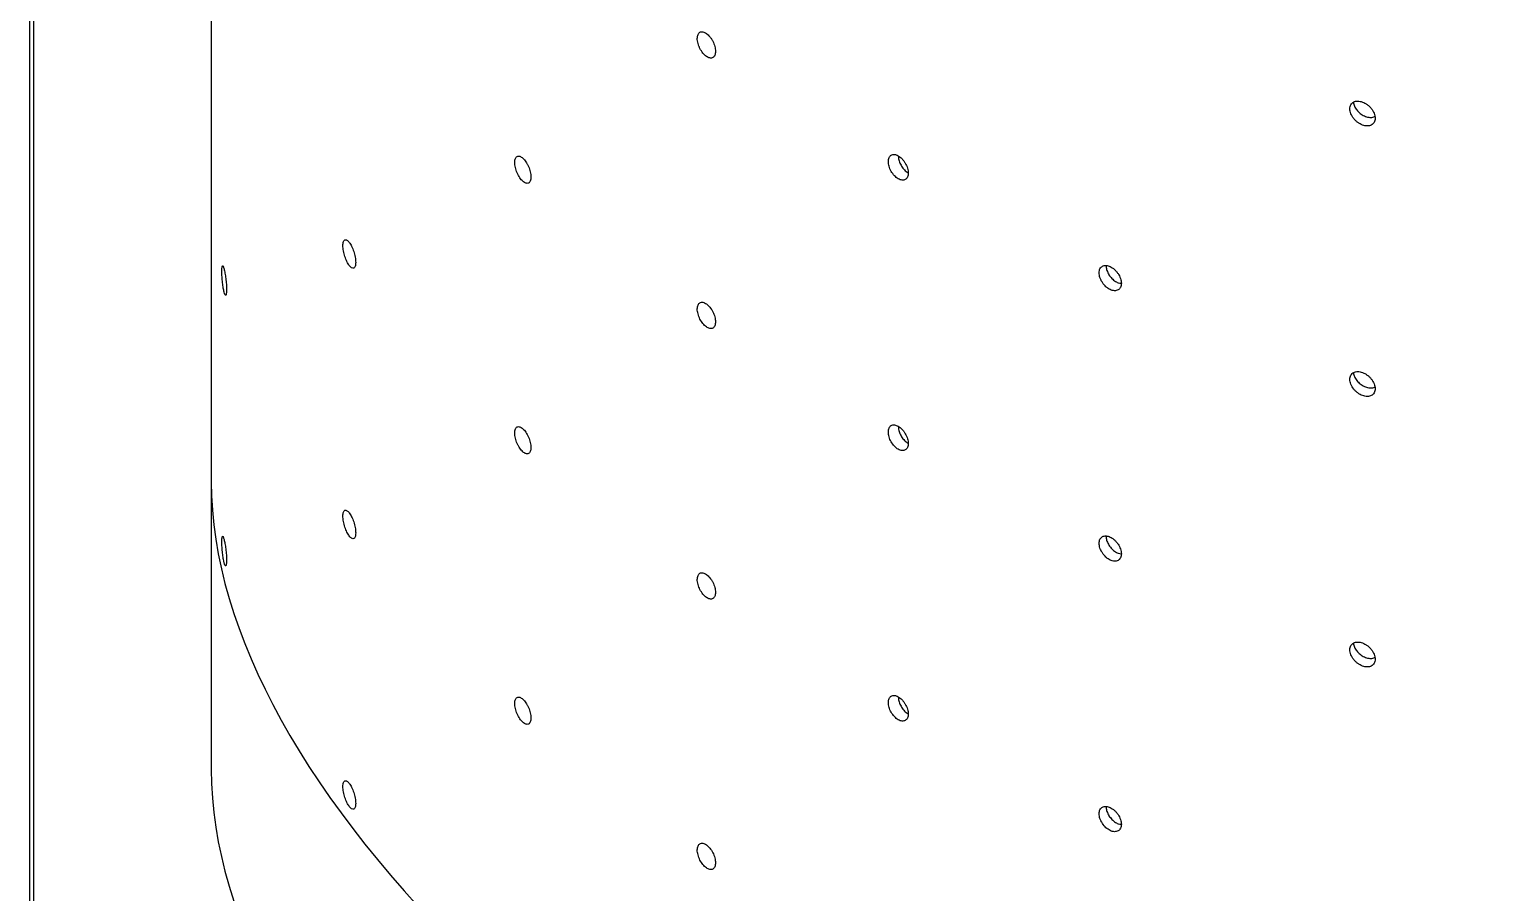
# Model space of a CAD drawing. Header units: millimetres. Extents: x -6549 to -609, y -17178 to -12978.
# Drawn here: x -2074 to -1865, y -15228.6 to -15106.2 of the extents above; entities that cross this region are included whole.
import ezdxf

# ---------------------------------------------------------------- set-up
doc = ezdxf.new("R2010")
doc.units = ezdxf.units.MM

# ---------------------------------------------------------------- blocks, each defined once
blk = doc.blocks.new('izometria')
for p, q in [((-9052.45, -12963.46), (-9052.45, -13658.34)), ((-9051.87, -12964.28), (-9051.87, -13659.16)), ((-9026.66, -13126.66), (-9026.66, -13477.77)), ((-9026.66, -13477.77), (-9026.66, -13518.6))]:
    blk.add_line(p, q)
for centre in [(-8830.19, -13533.6), (-8830.19, -13574.42)]:
    blk.add_ellipse(centre, major_axis=(193.77, -71.38), ratio=0.454895, start_param=3.307544, end_param=5.832538)
for points, knots in [([(-8957.7, -13414.88), (-8957.7, -13414.99), (-8957.69, -13415.1), (-8957.66, -13415.34), (-8957.63, -13415.46), (-8957.56, -13415.71), (-8957.53, -13415.83), (-8957.43, -13416.07), (-8957.38, -13416.2), (-8957.2, -13416.55), (-8957.06, -13416.77), (-8956.82, -13417.05), (-8956.74, -13417.14), (-8956.58, -13417.3), (-8956.5, -13417.37), (-8956.33, -13417.48), (-8956.24, -13417.53), (-8956.08, -13417.61), (-8956, -13417.63), (-8955.84, -13417.66), (-8955.77, -13417.67), (-8955.63, -13417.65), (-8955.56, -13417.63), (-8955.44, -13417.56), (-8955.39, -13417.51), (-8955.29, -13417.4), (-8955.25, -13417.34), (-8955.19, -13417.18), (-8955.16, -13417.1), (-8955.13, -13416.91), (-8955.12, -13416.81), (-8955.12, -13416.49), (-8955.15, -13416.25), (-8955.28, -13415.76), (-8955.38, -13415.51), (-8955.56, -13415.16), (-8955.63, -13415.04), (-8955.77, -13414.83), (-8955.84, -13414.72), (-8956, -13414.53), (-8956.08, -13414.45), (-8956.24, -13414.29), (-8956.33, -13414.22), (-8956.5, -13414.1), (-8956.58, -13414.05), (-8956.74, -13413.98), (-8956.82, -13413.95), (-8956.98, -13413.92), (-8957.05, -13413.92), (-8957.19, -13413.94), (-8957.26, -13413.96), (-8957.38, -13414.02), (-8957.43, -13414.07), (-8957.52, -13414.18), (-8957.56, -13414.25), (-8957.66, -13414.47), (-8957.7, -13414.66), (-8957.7, -13414.88)], [0, 0, 0, 0, 0.03125, 0.03125, 0.0625, 0.0625, 0.09375, 0.09375, 0.125, 0.125, 0.1875, 0.1875, 0.21875, 0.21875, 0.25, 0.25, 0.28125, 0.28125, 0.3125, 0.3125, 0.34375, 0.34375, 0.375, 0.375, 0.40625, 0.40625, 0.4375, 0.4375, 0.46875, 0.46875, 0.5, 0.5, 0.5625, 0.5625, 0.625, 0.625, 0.65625, 0.65625, 0.6875, 0.6875, 0.71875, 0.71875, 0.75, 0.75, 0.78125, 0.78125, 0.8125, 0.8125, 0.84375, 0.84375, 0.875, 0.875, 0.90625, 0.90625, 0.9375, 0.9375, 1, 1, 1, 1]), ([(-8865.11, -13424.86), (-8865.11, -13424.97), (-8865.09, -13425.09), (-8865.05, -13425.32), (-8865.01, -13425.44), (-8864.87, -13425.79), (-8864.73, -13426.03), (-8864.48, -13426.34), (-8864.38, -13426.44), (-8864.19, -13426.63), (-8864.09, -13426.72), (-8863.87, -13426.87), (-8863.76, -13426.95), (-8863.54, -13427.07), (-8863.43, -13427.12), (-8863.2, -13427.2), (-8863.08, -13427.24), (-8862.86, -13427.28), (-8862.75, -13427.29), (-8862.54, -13427.29), (-8862.43, -13427.28), (-8862.24, -13427.24), (-8862.15, -13427.21), (-8861.89, -13427.08), (-8861.76, -13426.95), (-8861.61, -13426.7), (-8861.58, -13426.61), (-8861.53, -13426.41), (-8861.51, -13426.3), (-8861.51, -13425.97), (-8861.56, -13425.73), (-8861.71, -13425.38), (-8861.76, -13425.26), (-8861.9, -13425.03), (-8861.98, -13424.92), (-8862.15, -13424.71), (-8862.24, -13424.61), (-8862.43, -13424.42), (-8862.54, -13424.34), (-8862.75, -13424.18), (-8862.86, -13424.11), (-8863.08, -13423.99), (-8863.2, -13423.94), (-8863.43, -13423.85), (-8863.54, -13423.82), (-8863.76, -13423.78), (-8863.87, -13423.77), (-8864.09, -13423.76), (-8864.19, -13423.77), (-8864.38, -13423.82), (-8864.48, -13423.85), (-8864.64, -13423.93), (-8864.72, -13423.99), (-8864.86, -13424.11), (-8864.91, -13424.19), (-8865.06, -13424.44), (-8865.11, -13424.64), (-8865.11, -13424.86)], [0, 0, 0, 0, 0.03125, 0.03125, 0.0625, 0.0625, 0.125, 0.125, 0.15625, 0.15625, 0.1875, 0.1875, 0.21875, 0.21875, 0.25, 0.25, 0.28125, 0.28125, 0.3125, 0.3125, 0.34375, 0.34375, 0.375, 0.375, 0.4375, 0.4375, 0.46875, 0.46875, 0.5, 0.5, 0.5625, 0.5625, 0.59375, 0.59375, 0.625, 0.625, 0.65625, 0.65625, 0.6875, 0.6875, 0.71875, 0.71875, 0.75, 0.75, 0.78125, 0.78125, 0.8125, 0.8125, 0.84375, 0.84375, 0.875, 0.875, 0.90625, 0.90625, 0.9375, 0.9375, 1, 1, 1, 1]), ([(-8864.6, -13423.95), (-8864.59, -13424.03), (-8864.56, -13424.3), (-8864.31, -13424.77), (-8863.9, -13425.3), (-8863.36, -13425.74), (-8862.73, -13426.04), (-8862.12, -13426.11), (-8861.7, -13426.06), (-8861.56, -13425.93), (-8861.55, -13425.92)], [0, 0, 0, 0, 0.063728, 0.202295, 0.344744, 0.496062, 0.656385, 0.821941, 0.985962, 1, 1, 1, 1]), ([(-8983.6, -13432.47), (-8983.6, -13432.58), (-8983.59, -13432.69), (-8983.56, -13432.94), (-8983.54, -13433.07), (-8983.45, -13433.45), (-8983.36, -13433.71), (-8983.2, -13434.08), (-8983.14, -13434.2), (-8983.02, -13434.43), (-8982.95, -13434.53), (-8982.81, -13434.73), (-8982.74, -13434.83), (-8982.6, -13435), (-8982.53, -13435.07), (-8982.38, -13435.2), (-8982.31, -13435.26), (-8982.16, -13435.35), (-8982.09, -13435.38), (-8981.96, -13435.43), (-8981.89, -13435.44), (-8981.76, -13435.44), (-8981.71, -13435.42), (-8981.54, -13435.35), (-8981.45, -13435.25), (-8981.36, -13435.03), (-8981.34, -13434.94), (-8981.31, -13434.76), (-8981.3, -13434.65), (-8981.3, -13434.32), (-8981.33, -13434.07), (-8981.42, -13433.69), (-8981.46, -13433.56), (-8981.55, -13433.3), (-8981.6, -13433.18), (-8981.7, -13432.93), (-8981.76, -13432.81), (-8981.89, -13432.58), (-8981.96, -13432.48), (-8982.09, -13432.27), (-8982.16, -13432.18), (-8982.31, -13432.01), (-8982.38, -13431.94), (-8982.53, -13431.81), (-8982.6, -13431.75), (-8982.74, -13431.66), (-8982.81, -13431.62), (-8982.95, -13431.58), (-8983.02, -13431.57), (-8983.14, -13431.57), (-8983.2, -13431.58), (-8983.31, -13431.63), (-8983.35, -13431.67), (-8983.44, -13431.77), (-8983.48, -13431.83), (-8983.57, -13432.05), (-8983.6, -13432.24), (-8983.6, -13432.47)], [0, 0, 0, 0, 0.03125, 0.03125, 0.0625, 0.0625, 0.125, 0.125, 0.15625, 0.15625, 0.1875, 0.1875, 0.21875, 0.21875, 0.25, 0.25, 0.28125, 0.28125, 0.3125, 0.3125, 0.34375, 0.34375, 0.375, 0.375, 0.4375, 0.4375, 0.46875, 0.46875, 0.5, 0.5, 0.5625, 0.5625, 0.59375, 0.59375, 0.625, 0.625, 0.65625, 0.65625, 0.6875, 0.6875, 0.71875, 0.71875, 0.75, 0.75, 0.78125, 0.78125, 0.8125, 0.8125, 0.84375, 0.84375, 0.875, 0.875, 0.90625, 0.90625, 0.9375, 0.9375, 1, 1, 1, 1]), ([(-8930.59, -13432.33), (-8930.59, -13432.44), (-8930.58, -13432.55), (-8930.55, -13432.78), (-8930.52, -13432.9), (-8930.45, -13433.14), (-8930.41, -13433.26), (-8930.31, -13433.5), (-8930.25, -13433.62), (-8930.05, -13433.96), (-8929.89, -13434.17), (-8929.55, -13434.53), (-8929.37, -13434.68), (-8929.09, -13434.84), (-8929, -13434.88), (-8928.82, -13434.95), (-8928.73, -13434.97), (-8928.56, -13434.98), (-8928.47, -13434.98), (-8928.32, -13434.95), (-8928.25, -13434.92), (-8928.12, -13434.85), (-8928.06, -13434.8), (-8927.95, -13434.68), (-8927.91, -13434.61), (-8927.84, -13434.45), (-8927.81, -13434.37), (-8927.77, -13434.18), (-8927.77, -13434.07), (-8927.77, -13433.86), (-8927.77, -13433.75), (-8927.81, -13433.52), (-8927.84, -13433.4), (-8927.94, -13433.04), (-8928.05, -13432.8), (-8928.25, -13432.46), (-8928.32, -13432.35), (-8928.47, -13432.15), (-8928.55, -13432.05), (-8928.73, -13431.87), (-8928.82, -13431.78), (-8929, -13431.64), (-8929.09, -13431.57), (-8929.27, -13431.47), (-8929.37, -13431.42), (-8929.55, -13431.36), (-8929.64, -13431.34), (-8929.81, -13431.32), (-8929.89, -13431.33), (-8930.04, -13431.36), (-8930.12, -13431.38), (-8930.25, -13431.46), (-8930.3, -13431.51), (-8930.41, -13431.62), (-8930.45, -13431.69), (-8930.56, -13431.93), (-8930.59, -13432.12), (-8930.59, -13432.33)], [0, 0, 0, 0, 0.03125, 0.03125, 0.0625, 0.0625, 0.09375, 0.09375, 0.125, 0.125, 0.1875, 0.1875, 0.25, 0.25, 0.28125, 0.28125, 0.3125, 0.3125, 0.34375, 0.34375, 0.375, 0.375, 0.40625, 0.40625, 0.4375, 0.4375, 0.46875, 0.46875, 0.5, 0.5, 0.53125, 0.53125, 0.5625, 0.5625, 0.625, 0.625, 0.65625, 0.65625, 0.6875, 0.6875, 0.71875, 0.71875, 0.75, 0.75, 0.78125, 0.78125, 0.8125, 0.8125, 0.84375, 0.84375, 0.875, 0.875, 0.90625, 0.90625, 0.9375, 0.9375, 1, 1, 1, 1]), ([(-8929.18, -13431.52), (-8929.16, -13431.71), (-8929.13, -13432.1), (-8928.89, -13432.73), (-8928.53, -13433.3), (-8928.14, -13433.73), (-8927.88, -13433.88), (-8927.78, -13433.94)], [0, 0, 0, 0, 0.2163068, 0.4326081, 0.6489164, 0.8652231, 1, 1, 1, 1]), ([(-9007.97, -13444.26), (-9007.97, -13444.38), (-9007.97, -13444.5), (-9007.94, -13444.75), (-9007.92, -13444.89), (-9007.85, -13445.29), (-9007.78, -13445.57), (-9007.65, -13445.96), (-9007.6, -13446.08), (-9007.51, -13446.32), (-9007.46, -13446.44), (-9007.35, -13446.65), (-9007.3, -13446.75), (-9007.19, -13446.93), (-9007.13, -13447.02), (-9006.97, -13447.24), (-9006.86, -13447.35), (-9006.64, -13447.48), (-9006.54, -13447.5), (-9006.41, -13447.45), (-9006.37, -13447.42), (-9006.3, -13447.33), (-9006.27, -13447.28), (-9006.22, -13447.14), (-9006.2, -13447.06), (-9006.17, -13446.87), (-9006.17, -13446.77), (-9006.17, -13446.43), (-9006.19, -13446.16), (-9006.27, -13445.76), (-9006.3, -13445.62), (-9006.37, -13445.35), (-9006.41, -13445.22), (-9006.54, -13444.83), (-9006.64, -13444.59), (-9006.8, -13444.26), (-9006.86, -13444.17), (-9006.97, -13443.98), (-9007.02, -13443.9), (-9007.13, -13443.75), (-9007.19, -13443.69), (-9007.3, -13443.58), (-9007.35, -13443.53), (-9007.46, -13443.47), (-9007.51, -13443.45), (-9007.6, -13443.43), (-9007.65, -13443.43), (-9007.74, -13443.46), (-9007.77, -13443.49), (-9007.84, -13443.58), (-9007.87, -13443.63), (-9007.92, -13443.77), (-9007.94, -13443.85), (-9007.97, -13444.04), (-9007.97, -13444.15), (-9007.97, -13444.26)], [0, 0, 0, 0, 0.03125, 0.03125, 0.0625, 0.0625, 0.125, 0.125, 0.15625, 0.15625, 0.1875, 0.1875, 0.21875, 0.21875, 0.25, 0.25, 0.3125, 0.3125, 0.375, 0.375, 0.40625, 0.40625, 0.4375, 0.4375, 0.46875, 0.46875, 0.5, 0.5, 0.5625, 0.5625, 0.59375, 0.59375, 0.625, 0.625, 0.6875, 0.6875, 0.71875, 0.71875, 0.75, 0.75, 0.78125, 0.78125, 0.8125, 0.8125, 0.84375, 0.84375, 0.875, 0.875, 0.90625, 0.90625, 0.9375, 0.9375, 0.96875, 0.96875, 1, 1, 1, 1]), ([(-9025.15, -13447.92), (-9025.15, -13448.04), (-9025.15, -13448.16), (-9025.14, -13448.42), (-9025.14, -13448.56), (-9025.11, -13448.97), (-9025.09, -13449.26), (-9025.04, -13449.66), (-9025.03, -13449.8), (-9024.99, -13450.05), (-9024.97, -13450.17), (-9024.92, -13450.51), (-9024.88, -13450.7), (-9024.8, -13451.02), (-9024.76, -13451.14), (-9024.68, -13451.3), (-9024.64, -13451.33), (-9024.59, -13451.3), (-9024.57, -13451.28), (-9024.55, -13451.2), (-9024.54, -13451.15), (-9024.52, -13451.02), (-9024.51, -13450.94), (-9024.5, -13450.76), (-9024.49, -13450.65), (-9024.49, -13450.42), (-9024.5, -13450.3), (-9024.51, -13450.04), (-9024.51, -13449.9), (-9024.53, -13449.62), (-9024.55, -13449.48), (-9024.57, -13449.2), (-9024.59, -13449.07), (-9024.62, -13448.79), (-9024.64, -13448.66), (-9024.68, -13448.41), (-9024.7, -13448.29), (-9024.74, -13448.07), (-9024.76, -13447.96), (-9024.8, -13447.77), (-9024.82, -13447.68), (-9024.86, -13447.51), (-9024.88, -13447.44), (-9024.92, -13447.32), (-9024.94, -13447.27), (-9024.97, -13447.19), (-9024.99, -13447.17), (-9025.03, -13447.14), (-9025.04, -13447.13), (-9025.07, -13447.15), (-9025.08, -13447.18), (-9025.11, -13447.25), (-9025.12, -13447.31), (-9025.14, -13447.44), (-9025.14, -13447.52), (-9025.15, -13447.7), (-9025.15, -13447.81), (-9025.15, -13447.92)], [0, 0, 0, 0, 0.03125, 0.03125, 0.0625, 0.0625, 0.125, 0.125, 0.15625, 0.15625, 0.1875, 0.1875, 0.25, 0.25, 0.3125, 0.3125, 0.375, 0.375, 0.40625, 0.40625, 0.4375, 0.4375, 0.46875, 0.46875, 0.5, 0.5, 0.53125, 0.53125, 0.5625, 0.5625, 0.59375, 0.59375, 0.625, 0.625, 0.65625, 0.65625, 0.6875, 0.6875, 0.71875, 0.71875, 0.75, 0.75, 0.78125, 0.78125, 0.8125, 0.8125, 0.84375, 0.84375, 0.875, 0.875, 0.90625, 0.90625, 0.9375, 0.9375, 0.96875, 0.96875, 1, 1, 1, 1]), ([(-8900.68, -13448.13), (-8900.68, -13448.23), (-8900.67, -13448.35), (-8900.63, -13448.58), (-8900.6, -13448.7), (-8900.52, -13448.93), (-8900.47, -13449.05), (-8900.36, -13449.28), (-8900.29, -13449.4), (-8900.07, -13449.73), (-8899.9, -13449.93), (-8899.62, -13450.18), (-8899.52, -13450.26), (-8899.32, -13450.4), (-8899.21, -13450.46), (-8899.01, -13450.55), (-8898.91, -13450.59), (-8898.71, -13450.64), (-8898.61, -13450.66), (-8898.42, -13450.67), (-8898.33, -13450.66), (-8898.16, -13450.63), (-8898.08, -13450.6), (-8897.93, -13450.51), (-8897.86, -13450.46), (-8897.75, -13450.34), (-8897.7, -13450.27), (-8897.62, -13450.11), (-8897.59, -13450.02), (-8897.54, -13449.83), (-8897.53, -13449.72), (-8897.53, -13449.4), (-8897.58, -13449.16), (-8897.74, -13448.69), (-8897.85, -13448.45), (-8898.07, -13448.13), (-8898.16, -13448.02), (-8898.33, -13447.82), (-8898.42, -13447.73), (-8898.61, -13447.56), (-8898.71, -13447.48), (-8898.91, -13447.35), (-8899.01, -13447.29), (-8899.21, -13447.19), (-8899.32, -13447.15), (-8899.52, -13447.1), (-8899.61, -13447.08), (-8899.8, -13447.07), (-8899.89, -13447.08), (-8900.06, -13447.12), (-8900.15, -13447.15), (-8900.29, -13447.23), (-8900.36, -13447.28), (-8900.47, -13447.4), (-8900.52, -13447.47), (-8900.64, -13447.71), (-8900.68, -13447.91), (-8900.68, -13448.13)], [0, 0, 0, 0, 0.03125, 0.03125, 0.0625, 0.0625, 0.09375, 0.09375, 0.125, 0.125, 0.1875, 0.1875, 0.21875, 0.21875, 0.25, 0.25, 0.28125, 0.28125, 0.3125, 0.3125, 0.34375, 0.34375, 0.375, 0.375, 0.40625, 0.40625, 0.4375, 0.4375, 0.46875, 0.46875, 0.5, 0.5, 0.5625, 0.5625, 0.625, 0.625, 0.65625, 0.65625, 0.6875, 0.6875, 0.71875, 0.71875, 0.75, 0.75, 0.78125, 0.78125, 0.8125, 0.8125, 0.84375, 0.84375, 0.875, 0.875, 0.90625, 0.90625, 0.9375, 0.9375, 1, 1, 1, 1]), ([(-8899.71, -13447.09), (-8899.69, -13447.28), (-8899.66, -13447.66), (-8899.39, -13448.27), (-8899, -13448.83), (-8898.51, -13449.28), (-8898, -13449.57), (-8897.69, -13449.6), (-8897.55, -13449.62)], [0, 0, 0, 0, 0.168556, 0.337061, 0.506968, 0.679829, 0.855428, 1, 1, 1, 1]), ([(-8957.7, -13453.26), (-8957.7, -13453.37), (-8957.69, -13453.48), (-8957.66, -13453.72), (-8957.63, -13453.84), (-8957.56, -13454.08), (-8957.53, -13454.21), (-8957.43, -13454.45), (-8957.38, -13454.57), (-8957.2, -13454.92), (-8957.06, -13455.15), (-8956.82, -13455.43), (-8956.74, -13455.52), (-8956.58, -13455.68), (-8956.5, -13455.74), (-8956.33, -13455.86), (-8956.24, -13455.91), (-8956.08, -13455.99), (-8956, -13456.01), (-8955.84, -13456.04), (-8955.77, -13456.04), (-8955.63, -13456.02), (-8955.56, -13456), (-8955.44, -13455.94), (-8955.39, -13455.89), (-8955.29, -13455.78), (-8955.25, -13455.71), (-8955.19, -13455.56), (-8955.16, -13455.48), (-8955.13, -13455.29), (-8955.12, -13455.19), (-8955.12, -13454.86), (-8955.15, -13454.62), (-8955.28, -13454.14), (-8955.38, -13453.89), (-8955.56, -13453.53), (-8955.63, -13453.42), (-8955.77, -13453.2), (-8955.84, -13453.1), (-8956, -13452.91), (-8956.08, -13452.82), (-8956.24, -13452.67), (-8956.33, -13452.6), (-8956.5, -13452.48), (-8956.58, -13452.43), (-8956.74, -13452.36), (-8956.82, -13452.33), (-8956.98, -13452.3), (-8957.05, -13452.3), (-8957.19, -13452.32), (-8957.26, -13452.34), (-8957.38, -13452.4), (-8957.43, -13452.45), (-8957.52, -13452.56), (-8957.56, -13452.62), (-8957.66, -13452.85), (-8957.7, -13453.04), (-8957.7, -13453.26)], [0, 0, 0, 0, 0.03125, 0.03125, 0.0625, 0.0625, 0.09375, 0.09375, 0.125, 0.125, 0.1875, 0.1875, 0.21875, 0.21875, 0.25, 0.25, 0.28125, 0.28125, 0.3125, 0.3125, 0.34375, 0.34375, 0.375, 0.375, 0.40625, 0.40625, 0.4375, 0.4375, 0.46875, 0.46875, 0.5, 0.5, 0.5625, 0.5625, 0.625, 0.625, 0.65625, 0.65625, 0.6875, 0.6875, 0.71875, 0.71875, 0.75, 0.75, 0.78125, 0.78125, 0.8125, 0.8125, 0.84375, 0.84375, 0.875, 0.875, 0.90625, 0.90625, 0.9375, 0.9375, 1, 1, 1, 1]), ([(-8865.11, -13463.24), (-8865.11, -13463.35), (-8865.09, -13463.46), (-8865.05, -13463.7), (-8865.01, -13463.82), (-8864.87, -13464.17), (-8864.73, -13464.4), (-8864.48, -13464.72), (-8864.38, -13464.82), (-8864.19, -13465.01), (-8864.09, -13465.09), (-8863.87, -13465.25), (-8863.76, -13465.32), (-8863.54, -13465.44), (-8863.43, -13465.5), (-8863.2, -13465.58), (-8863.08, -13465.61), (-8862.86, -13465.66), (-8862.75, -13465.67), (-8862.54, -13465.67), (-8862.43, -13465.66), (-8862.24, -13465.62), (-8862.15, -13465.58), (-8861.89, -13465.45), (-8861.76, -13465.33), (-8861.61, -13465.07), (-8861.58, -13464.98), (-8861.53, -13464.79), (-8861.51, -13464.68), (-8861.51, -13464.35), (-8861.56, -13464.11), (-8861.71, -13463.76), (-8861.76, -13463.64), (-8861.9, -13463.41), (-8861.98, -13463.3), (-8862.15, -13463.09), (-8862.24, -13462.99), (-8862.43, -13462.8), (-8862.54, -13462.72), (-8862.75, -13462.56), (-8862.86, -13462.49), (-8863.08, -13462.37), (-8863.2, -13462.31), (-8863.43, -13462.23), (-8863.54, -13462.2), (-8863.76, -13462.15), (-8863.87, -13462.14), (-8864.09, -13462.14), (-8864.19, -13462.15), (-8864.38, -13462.19), (-8864.48, -13462.23), (-8864.64, -13462.31), (-8864.72, -13462.36), (-8864.86, -13462.49), (-8864.91, -13462.57), (-8865.06, -13462.81), (-8865.11, -13463.01), (-8865.11, -13463.24)], [0, 0, 0, 0, 0.03125, 0.03125, 0.0625, 0.0625, 0.125, 0.125, 0.15625, 0.15625, 0.1875, 0.1875, 0.21875, 0.21875, 0.25, 0.25, 0.28125, 0.28125, 0.3125, 0.3125, 0.34375, 0.34375, 0.375, 0.375, 0.4375, 0.4375, 0.46875, 0.46875, 0.5, 0.5, 0.5625, 0.5625, 0.59375, 0.59375, 0.625, 0.625, 0.65625, 0.65625, 0.6875, 0.6875, 0.71875, 0.71875, 0.75, 0.75, 0.78125, 0.78125, 0.8125, 0.8125, 0.84375, 0.84375, 0.875, 0.875, 0.90625, 0.90625, 0.9375, 0.9375, 1, 1, 1, 1]), ([(-8864.6, -13462.33), (-8864.59, -13462.41), (-8864.56, -13462.68), (-8864.31, -13463.15), (-8863.9, -13463.68), (-8863.36, -13464.12), (-8862.73, -13464.41), (-8862.12, -13464.49), (-8861.7, -13464.44), (-8861.56, -13464.31), (-8861.55, -13464.29)], [0, 0, 0, 0, 0.063731, 0.202298, 0.344747, 0.496063, 0.656386, 0.821943, 0.985962, 1, 1, 1, 1]), ([(-8983.6, -13470.84), (-8983.6, -13470.95), (-8983.59, -13471.07), (-8983.56, -13471.31), (-8983.54, -13471.44), (-8983.45, -13471.83), (-8983.36, -13472.09), (-8983.2, -13472.46), (-8983.14, -13472.58), (-8983.02, -13472.8), (-8982.95, -13472.91), (-8982.81, -13473.11), (-8982.74, -13473.21), (-8982.6, -13473.37), (-8982.53, -13473.45), (-8982.38, -13473.58), (-8982.31, -13473.64), (-8982.16, -13473.73), (-8982.09, -13473.76), (-8981.96, -13473.81), (-8981.89, -13473.82), (-8981.76, -13473.81), (-8981.71, -13473.8), (-8981.54, -13473.72), (-8981.45, -13473.62), (-8981.36, -13473.4), (-8981.34, -13473.32), (-8981.31, -13473.13), (-8981.3, -13473.03), (-8981.3, -13472.7), (-8981.33, -13472.45), (-8981.42, -13472.07), (-8981.46, -13471.94), (-8981.55, -13471.68), (-8981.6, -13471.55), (-8981.7, -13471.31), (-8981.76, -13471.19), (-8981.89, -13470.96), (-8981.96, -13470.85), (-8982.09, -13470.65), (-8982.16, -13470.56), (-8982.31, -13470.39), (-8982.38, -13470.31), (-8982.53, -13470.18), (-8982.6, -13470.13), (-8982.74, -13470.04), (-8982.81, -13470), (-8982.95, -13469.96), (-8983.02, -13469.95), (-8983.14, -13469.95), (-8983.2, -13469.96), (-8983.31, -13470.01), (-8983.35, -13470.05), (-8983.44, -13470.15), (-8983.48, -13470.21), (-8983.57, -13470.43), (-8983.6, -13470.62), (-8983.6, -13470.84)], [0, 0, 0, 0, 0.03125, 0.03125, 0.0625, 0.0625, 0.125, 0.125, 0.15625, 0.15625, 0.1875, 0.1875, 0.21875, 0.21875, 0.25, 0.25, 0.28125, 0.28125, 0.3125, 0.3125, 0.34375, 0.34375, 0.375, 0.375, 0.4375, 0.4375, 0.46875, 0.46875, 0.5, 0.5, 0.5625, 0.5625, 0.59375, 0.59375, 0.625, 0.625, 0.65625, 0.65625, 0.6875, 0.6875, 0.71875, 0.71875, 0.75, 0.75, 0.78125, 0.78125, 0.8125, 0.8125, 0.84375, 0.84375, 0.875, 0.875, 0.90625, 0.90625, 0.9375, 0.9375, 1, 1, 1, 1]), ([(-8930.59, -13470.71), (-8930.59, -13470.82), (-8930.58, -13470.93), (-8930.55, -13471.16), (-8930.52, -13471.28), (-8930.45, -13471.52), (-8930.41, -13471.64), (-8930.31, -13471.88), (-8930.25, -13471.99), (-8930.05, -13472.33), (-8929.89, -13472.55), (-8929.55, -13472.91), (-8929.37, -13473.06), (-8929.09, -13473.22), (-8929, -13473.26), (-8928.82, -13473.32), (-8928.73, -13473.34), (-8928.56, -13473.36), (-8928.47, -13473.36), (-8928.32, -13473.33), (-8928.25, -13473.3), (-8928.12, -13473.22), (-8928.06, -13473.17), (-8927.95, -13473.06), (-8927.91, -13472.99), (-8927.84, -13472.83), (-8927.81, -13472.74), (-8927.77, -13472.55), (-8927.77, -13472.45), (-8927.77, -13472.24), (-8927.77, -13472.13), (-8927.81, -13471.9), (-8927.84, -13471.78), (-8927.94, -13471.42), (-8928.05, -13471.18), (-8928.25, -13470.84), (-8928.32, -13470.73), (-8928.47, -13470.52), (-8928.55, -13470.43), (-8928.73, -13470.24), (-8928.82, -13470.16), (-8929, -13470.02), (-8929.09, -13469.95), (-8929.27, -13469.84), (-8929.37, -13469.8), (-8929.55, -13469.74), (-8929.64, -13469.72), (-8929.81, -13469.7), (-8929.89, -13469.7), (-8930.04, -13469.73), (-8930.12, -13469.76), (-8930.25, -13469.83), (-8930.3, -13469.88), (-8930.41, -13470), (-8930.45, -13470.07), (-8930.56, -13470.3), (-8930.59, -13470.5), (-8930.59, -13470.71)], [0, 0, 0, 0, 0.03125, 0.03125, 0.0625, 0.0625, 0.09375, 0.09375, 0.125, 0.125, 0.1875, 0.1875, 0.25, 0.25, 0.28125, 0.28125, 0.3125, 0.3125, 0.34375, 0.34375, 0.375, 0.375, 0.40625, 0.40625, 0.4375, 0.4375, 0.46875, 0.46875, 0.5, 0.5, 0.53125, 0.53125, 0.5625, 0.5625, 0.625, 0.625, 0.65625, 0.65625, 0.6875, 0.6875, 0.71875, 0.71875, 0.75, 0.75, 0.78125, 0.78125, 0.8125, 0.8125, 0.84375, 0.84375, 0.875, 0.875, 0.90625, 0.90625, 0.9375, 0.9375, 1, 1, 1, 1]), ([(-8929.18, -13469.9), (-8929.16, -13470.09), (-8929.13, -13470.47), (-8928.89, -13471.11), (-8928.53, -13471.68), (-8928.14, -13472.11), (-8927.88, -13472.26), (-8927.78, -13472.32)], [0, 0, 0, 0, 0.216303, 0.432609, 0.648915, 0.865222, 1, 1, 1, 1]), ([(-9007.97, -13482.64), (-9007.97, -13482.75), (-9007.97, -13482.88), (-9007.94, -13483.13), (-9007.92, -13483.27), (-9007.85, -13483.67), (-9007.78, -13483.95), (-9007.65, -13484.33), (-9007.6, -13484.46), (-9007.51, -13484.7), (-9007.46, -13484.81), (-9007.35, -13485.03), (-9007.3, -13485.13), (-9007.19, -13485.31), (-9007.13, -13485.39), (-9006.97, -13485.62), (-9006.86, -13485.72), (-9006.64, -13485.85), (-9006.54, -13485.87), (-9006.41, -13485.83), (-9006.37, -13485.8), (-9006.3, -13485.71), (-9006.27, -13485.66), (-9006.22, -13485.52), (-9006.2, -13485.44), (-9006.17, -13485.25), (-9006.17, -13485.15), (-9006.17, -13484.81), (-9006.19, -13484.54), (-9006.27, -13484.14), (-9006.3, -13484), (-9006.37, -13483.73), (-9006.41, -13483.6), (-9006.54, -13483.21), (-9006.64, -13482.96), (-9006.8, -13482.64), (-9006.86, -13482.54), (-9006.97, -13482.36), (-9007.02, -13482.28), (-9007.13, -13482.13), (-9007.19, -13482.06), (-9007.3, -13481.96), (-9007.35, -13481.91), (-9007.46, -13481.85), (-9007.51, -13481.82), (-9007.6, -13481.81), (-9007.65, -13481.81), (-9007.74, -13481.84), (-9007.77, -13481.87), (-9007.84, -13481.95), (-9007.87, -13482.01), (-9007.92, -13482.15), (-9007.94, -13482.23), (-9007.97, -13482.42), (-9007.97, -13482.52), (-9007.97, -13482.64)], [0, 0, 0, 0, 0.03125, 0.03125, 0.0625, 0.0625, 0.125, 0.125, 0.15625, 0.15625, 0.1875, 0.1875, 0.21875, 0.21875, 0.25, 0.25, 0.3125, 0.3125, 0.375, 0.375, 0.40625, 0.40625, 0.4375, 0.4375, 0.46875, 0.46875, 0.5, 0.5, 0.5625, 0.5625, 0.59375, 0.59375, 0.625, 0.625, 0.6875, 0.6875, 0.71875, 0.71875, 0.75, 0.75, 0.78125, 0.78125, 0.8125, 0.8125, 0.84375, 0.84375, 0.875, 0.875, 0.90625, 0.90625, 0.9375, 0.9375, 0.96875, 0.96875, 1, 1, 1, 1]), ([(-9025.15, -13486.3), (-9025.15, -13486.42), (-9025.15, -13486.54), (-9025.14, -13486.8), (-9025.14, -13486.94), (-9025.11, -13487.35), (-9025.09, -13487.64), (-9025.04, -13488.04), (-9025.03, -13488.17), (-9024.99, -13488.42), (-9024.97, -13488.54), (-9024.92, -13488.88), (-9024.88, -13489.08), (-9024.8, -13489.4), (-9024.76, -13489.52), (-9024.68, -13489.68), (-9024.64, -13489.71), (-9024.59, -13489.68), (-9024.57, -13489.65), (-9024.55, -13489.58), (-9024.54, -13489.53), (-9024.52, -13489.4), (-9024.51, -13489.32), (-9024.5, -13489.13), (-9024.49, -13489.03), (-9024.49, -13488.8), (-9024.5, -13488.68), (-9024.51, -13488.42), (-9024.51, -13488.28), (-9024.53, -13488), (-9024.55, -13487.86), (-9024.57, -13487.58), (-9024.59, -13487.44), (-9024.62, -13487.17), (-9024.64, -13487.04), (-9024.68, -13486.79), (-9024.7, -13486.67), (-9024.74, -13486.44), (-9024.76, -13486.34), (-9024.8, -13486.14), (-9024.82, -13486.05), (-9024.86, -13485.89), (-9024.88, -13485.82), (-9024.92, -13485.7), (-9024.94, -13485.65), (-9024.97, -13485.57), (-9024.99, -13485.54), (-9025.03, -13485.51), (-9025.04, -13485.51), (-9025.07, -13485.53), (-9025.08, -13485.56), (-9025.11, -13485.63), (-9025.12, -13485.68), (-9025.14, -13485.82), (-9025.14, -13485.9), (-9025.15, -13486.08), (-9025.15, -13486.19), (-9025.15, -13486.3)], [0, 0, 0, 0, 0.03125, 0.03125, 0.0625, 0.0625, 0.125, 0.125, 0.15625, 0.15625, 0.1875, 0.1875, 0.25, 0.25, 0.3125, 0.3125, 0.375, 0.375, 0.40625, 0.40625, 0.4375, 0.4375, 0.46875, 0.46875, 0.5, 0.5, 0.53125, 0.53125, 0.5625, 0.5625, 0.59375, 0.59375, 0.625, 0.625, 0.65625, 0.65625, 0.6875, 0.6875, 0.71875, 0.71875, 0.75, 0.75, 0.78125, 0.78125, 0.8125, 0.8125, 0.84375, 0.84375, 0.875, 0.875, 0.90625, 0.90625, 0.9375, 0.9375, 0.96875, 0.96875, 1, 1, 1, 1]), ([(-8900.68, -13486.5), (-8900.68, -13486.61), (-8900.67, -13486.72), (-8900.63, -13486.95), (-8900.6, -13487.07), (-8900.52, -13487.31), (-8900.47, -13487.43), (-8900.36, -13487.66), (-8900.29, -13487.77), (-8900.07, -13488.1), (-8899.9, -13488.31), (-8899.62, -13488.56), (-8899.52, -13488.64), (-8899.32, -13488.78), (-8899.21, -13488.83), (-8899.01, -13488.93), (-8898.91, -13488.97), (-8898.71, -13489.02), (-8898.61, -13489.04), (-8898.42, -13489.05), (-8898.33, -13489.04), (-8898.16, -13489), (-8898.08, -13488.97), (-8897.93, -13488.89), (-8897.86, -13488.84), (-8897.75, -13488.72), (-8897.7, -13488.64), (-8897.62, -13488.48), (-8897.59, -13488.39), (-8897.54, -13488.2), (-8897.53, -13488.1), (-8897.53, -13487.78), (-8897.58, -13487.54), (-8897.74, -13487.07), (-8897.85, -13486.83), (-8898.07, -13486.5), (-8898.16, -13486.4), (-8898.33, -13486.2), (-8898.42, -13486.11), (-8898.61, -13485.94), (-8898.71, -13485.86), (-8898.91, -13485.72), (-8899.01, -13485.67), (-8899.21, -13485.57), (-8899.32, -13485.53), (-8899.52, -13485.48), (-8899.61, -13485.46), (-8899.8, -13485.45), (-8899.89, -13485.46), (-8900.06, -13485.49), (-8900.15, -13485.52), (-8900.29, -13485.6), (-8900.36, -13485.66), (-8900.47, -13485.78), (-8900.52, -13485.85), (-8900.64, -13486.09), (-8900.68, -13486.29), (-8900.68, -13486.5)], [0, 0, 0, 0, 0.03125, 0.03125, 0.0625, 0.0625, 0.09375, 0.09375, 0.125, 0.125, 0.1875, 0.1875, 0.21875, 0.21875, 0.25, 0.25, 0.28125, 0.28125, 0.3125, 0.3125, 0.34375, 0.34375, 0.375, 0.375, 0.40625, 0.40625, 0.4375, 0.4375, 0.46875, 0.46875, 0.5, 0.5, 0.5625, 0.5625, 0.625, 0.625, 0.65625, 0.65625, 0.6875, 0.6875, 0.71875, 0.71875, 0.75, 0.75, 0.78125, 0.78125, 0.8125, 0.8125, 0.84375, 0.84375, 0.875, 0.875, 0.90625, 0.90625, 0.9375, 0.9375, 1, 1, 1, 1]), ([(-8899.71, -13485.47), (-8899.69, -13485.66), (-8899.66, -13486.04), (-8899.39, -13486.65), (-8899, -13487.21), (-8898.51, -13487.65), (-8898, -13487.95), (-8897.69, -13487.98), (-8897.55, -13488)], [0, 0, 0, 0, 0.168557, 0.337062, 0.506967, 0.679828, 0.855428, 1, 1, 1, 1]), ([(-8957.7, -13491.64), (-8957.7, -13491.75), (-8957.69, -13491.86), (-8957.66, -13492.09), (-8957.63, -13492.22), (-8957.56, -13492.46), (-8957.53, -13492.58), (-8957.43, -13492.83), (-8957.38, -13492.95), (-8957.2, -13493.3), (-8957.06, -13493.52), (-8956.82, -13493.81), (-8956.74, -13493.9), (-8956.58, -13494.05), (-8956.5, -13494.12), (-8956.33, -13494.24), (-8956.24, -13494.29), (-8956.08, -13494.36), (-8956, -13494.39), (-8955.84, -13494.42), (-8955.77, -13494.42), (-8955.63, -13494.4), (-8955.56, -13494.38), (-8955.44, -13494.31), (-8955.39, -13494.27), (-8955.29, -13494.16), (-8955.25, -13494.09), (-8955.19, -13493.94), (-8955.16, -13493.85), (-8955.13, -13493.67), (-8955.12, -13493.56), (-8955.12, -13493.24), (-8955.15, -13493), (-8955.28, -13492.51), (-8955.38, -13492.26), (-8955.56, -13491.91), (-8955.63, -13491.8), (-8955.77, -13491.58), (-8955.84, -13491.48), (-8956, -13491.29), (-8956.08, -13491.2), (-8956.24, -13491.04), (-8956.33, -13490.98), (-8956.5, -13490.86), (-8956.58, -13490.81), (-8956.74, -13490.73), (-8956.82, -13490.71), (-8956.98, -13490.68), (-8957.05, -13490.67), (-8957.19, -13490.69), (-8957.26, -13490.71), (-8957.38, -13490.78), (-8957.43, -13490.82), (-8957.52, -13490.93), (-8957.56, -13491), (-8957.66, -13491.23), (-8957.7, -13491.42), (-8957.7, -13491.64)], [0, 0, 0, 0, 0.03125, 0.03125, 0.0625, 0.0625, 0.09375, 0.09375, 0.125, 0.125, 0.1875, 0.1875, 0.21875, 0.21875, 0.25, 0.25, 0.28125, 0.28125, 0.3125, 0.3125, 0.34375, 0.34375, 0.375, 0.375, 0.40625, 0.40625, 0.4375, 0.4375, 0.46875, 0.46875, 0.5, 0.5, 0.5625, 0.5625, 0.625, 0.625, 0.65625, 0.65625, 0.6875, 0.6875, 0.71875, 0.71875, 0.75, 0.75, 0.78125, 0.78125, 0.8125, 0.8125, 0.84375, 0.84375, 0.875, 0.875, 0.90625, 0.90625, 0.9375, 0.9375, 1, 1, 1, 1]), ([(-8865.11, -13501.61), (-8865.11, -13501.73), (-8865.09, -13501.84), (-8865.05, -13502.07), (-8865.01, -13502.19), (-8864.87, -13502.55), (-8864.73, -13502.78), (-8864.48, -13503.1), (-8864.38, -13503.2), (-8864.19, -13503.39), (-8864.09, -13503.47), (-8863.87, -13503.63), (-8863.76, -13503.7), (-8863.54, -13503.82), (-8863.43, -13503.87), (-8863.2, -13503.96), (-8863.08, -13503.99), (-8862.86, -13504.03), (-8862.75, -13504.05), (-8862.54, -13504.05), (-8862.43, -13504.04), (-8862.24, -13503.99), (-8862.15, -13503.96), (-8861.89, -13503.83), (-8861.76, -13503.7), (-8861.61, -13503.45), (-8861.58, -13503.36), (-8861.53, -13503.16), (-8861.51, -13503.06), (-8861.51, -13502.73), (-8861.56, -13502.49), (-8861.71, -13502.13), (-8861.76, -13502.01), (-8861.9, -13501.79), (-8861.98, -13501.68), (-8862.15, -13501.47), (-8862.24, -13501.37), (-8862.43, -13501.18), (-8862.54, -13501.09), (-8862.75, -13500.94), (-8862.86, -13500.87), (-8863.08, -13500.74), (-8863.2, -13500.69), (-8863.43, -13500.61), (-8863.54, -13500.58), (-8863.76, -13500.53), (-8863.87, -13500.52), (-8864.09, -13500.52), (-8864.19, -13500.53), (-8864.38, -13500.57), (-8864.48, -13500.6), (-8864.64, -13500.69), (-8864.72, -13500.74), (-8864.86, -13500.87), (-8864.91, -13500.94), (-8865.06, -13501.19), (-8865.11, -13501.39), (-8865.11, -13501.61)], [0, 0, 0, 0, 0.03125, 0.03125, 0.0625, 0.0625, 0.125, 0.125, 0.15625, 0.15625, 0.1875, 0.1875, 0.21875, 0.21875, 0.25, 0.25, 0.28125, 0.28125, 0.3125, 0.3125, 0.34375, 0.34375, 0.375, 0.375, 0.4375, 0.4375, 0.46875, 0.46875, 0.5, 0.5, 0.5625, 0.5625, 0.59375, 0.59375, 0.625, 0.625, 0.65625, 0.65625, 0.6875, 0.6875, 0.71875, 0.71875, 0.75, 0.75, 0.78125, 0.78125, 0.8125, 0.8125, 0.84375, 0.84375, 0.875, 0.875, 0.90625, 0.90625, 0.9375, 0.9375, 1, 1, 1, 1]), ([(-8864.6, -13500.7), (-8864.59, -13500.79), (-8864.56, -13501.05), (-8864.31, -13501.53), (-8863.9, -13502.05), (-8863.36, -13502.49), (-8862.73, -13502.79), (-8862.12, -13502.87), (-8861.7, -13502.81), (-8861.56, -13502.68), (-8861.55, -13502.67)], [0, 0, 0, 0, 0.0637308, 0.2022973, 0.3447465, 0.4960627, 0.6563846, 0.8219408, 0.9859596, 1, 1, 1, 1]), ([(-8930.59, -13509.09), (-8930.59, -13509.2), (-8930.58, -13509.31), (-8930.55, -13509.54), (-8930.52, -13509.66), (-8930.45, -13509.9), (-8930.41, -13510.02), (-8930.31, -13510.25), (-8930.25, -13510.37), (-8930.05, -13510.71), (-8929.89, -13510.92), (-8929.55, -13511.28), (-8929.37, -13511.43), (-8929.09, -13511.59), (-8929, -13511.64), (-8928.82, -13511.7), (-8928.73, -13511.72), (-8928.56, -13511.74), (-8928.47, -13511.73), (-8928.32, -13511.7), (-8928.25, -13511.68), (-8928.12, -13511.6), (-8928.06, -13511.55), (-8927.95, -13511.43), (-8927.91, -13511.36), (-8927.84, -13511.21), (-8927.81, -13511.12), (-8927.77, -13510.93), (-8927.77, -13510.83), (-8927.77, -13510.62), (-8927.77, -13510.51), (-8927.81, -13510.27), (-8927.84, -13510.15), (-8927.94, -13509.8), (-8928.05, -13509.56), (-8928.25, -13509.22), (-8928.32, -13509.11), (-8928.47, -13508.9), (-8928.55, -13508.8), (-8928.73, -13508.62), (-8928.82, -13508.54), (-8929, -13508.39), (-8929.09, -13508.33), (-8929.27, -13508.22), (-8929.37, -13508.18), (-8929.55, -13508.12), (-8929.64, -13508.09), (-8929.81, -13508.08), (-8929.89, -13508.08), (-8930.04, -13508.11), (-8930.12, -13508.14), (-8930.25, -13508.21), (-8930.3, -13508.26), (-8930.41, -13508.38), (-8930.45, -13508.45), (-8930.56, -13508.68), (-8930.59, -13508.87), (-8930.59, -13509.09)], [0, 0, 0, 0, 0.03125, 0.03125, 0.0625, 0.0625, 0.09375, 0.09375, 0.125, 0.125, 0.1875, 0.1875, 0.25, 0.25, 0.28125, 0.28125, 0.3125, 0.3125, 0.34375, 0.34375, 0.375, 0.375, 0.40625, 0.40625, 0.4375, 0.4375, 0.46875, 0.46875, 0.5, 0.5, 0.53125, 0.53125, 0.5625, 0.5625, 0.625, 0.625, 0.65625, 0.65625, 0.6875, 0.6875, 0.71875, 0.71875, 0.75, 0.75, 0.78125, 0.78125, 0.8125, 0.8125, 0.84375, 0.84375, 0.875, 0.875, 0.90625, 0.90625, 0.9375, 0.9375, 1, 1, 1, 1]), ([(-8929.18, -13508.27), (-8929.16, -13508.47), (-8929.13, -13508.85), (-8928.89, -13509.48), (-8928.53, -13510.06), (-8928.14, -13510.49), (-8927.88, -13510.64), (-8927.78, -13510.69)], [0, 0, 0, 0, 0.216307, 0.432612, 0.648917, 0.865223, 1, 1, 1, 1]), ([(-8983.6, -13509.22), (-8983.6, -13509.33), (-8983.59, -13509.45), (-8983.56, -13509.69), (-8983.54, -13509.82), (-8983.45, -13510.2), (-8983.36, -13510.47), (-8983.2, -13510.83), (-8983.14, -13510.95), (-8983.02, -13511.18), (-8982.95, -13511.29), (-8982.81, -13511.49), (-8982.74, -13511.58), (-8982.6, -13511.75), (-8982.53, -13511.83), (-8982.38, -13511.96), (-8982.31, -13512.01), (-8982.16, -13512.1), (-8982.09, -13512.14), (-8981.96, -13512.18), (-8981.89, -13512.19), (-8981.76, -13512.19), (-8981.71, -13512.18), (-8981.54, -13512.1), (-8981.45, -13512), (-8981.36, -13511.78), (-8981.34, -13511.7), (-8981.31, -13511.51), (-8981.3, -13511.41), (-8981.3, -13511.08), (-8981.33, -13510.83), (-8981.42, -13510.44), (-8981.46, -13510.31), (-8981.55, -13510.06), (-8981.6, -13509.93), (-8981.7, -13509.68), (-8981.76, -13509.56), (-8981.89, -13509.34), (-8981.96, -13509.23), (-8982.09, -13509.03), (-8982.16, -13508.94), (-8982.31, -13508.77), (-8982.38, -13508.69), (-8982.53, -13508.56), (-8982.6, -13508.5), (-8982.74, -13508.41), (-8982.81, -13508.38), (-8982.95, -13508.33), (-8983.02, -13508.32), (-8983.14, -13508.32), (-8983.2, -13508.34), (-8983.31, -13508.39), (-8983.35, -13508.43), (-8983.44, -13508.53), (-8983.48, -13508.59), (-8983.57, -13508.81), (-8983.6, -13509), (-8983.6, -13509.22)], [0, 0, 0, 0, 0.03125, 0.03125, 0.0625, 0.0625, 0.125, 0.125, 0.15625, 0.15625, 0.1875, 0.1875, 0.21875, 0.21875, 0.25, 0.25, 0.28125, 0.28125, 0.3125, 0.3125, 0.34375, 0.34375, 0.375, 0.375, 0.4375, 0.4375, 0.46875, 0.46875, 0.5, 0.5, 0.5625, 0.5625, 0.59375, 0.59375, 0.625, 0.625, 0.65625, 0.65625, 0.6875, 0.6875, 0.71875, 0.71875, 0.75, 0.75, 0.78125, 0.78125, 0.8125, 0.8125, 0.84375, 0.84375, 0.875, 0.875, 0.90625, 0.90625, 0.9375, 0.9375, 1, 1, 1, 1]), ([(-9007.97, -13521.02), (-9007.97, -13521.13), (-9007.97, -13521.25), (-9007.94, -13521.51), (-9007.92, -13521.64), (-9007.85, -13522.05), (-9007.78, -13522.32), (-9007.65, -13522.71), (-9007.6, -13522.84), (-9007.51, -13523.08), (-9007.46, -13523.19), (-9007.35, -13523.41), (-9007.3, -13523.51), (-9007.19, -13523.69), (-9007.13, -13523.77), (-9006.97, -13523.99), (-9006.86, -13524.1), (-9006.64, -13524.23), (-9006.54, -13524.25), (-9006.41, -13524.2), (-9006.37, -13524.17), (-9006.3, -13524.09), (-9006.27, -13524.03), (-9006.22, -13523.9), (-9006.2, -13523.82), (-9006.17, -13523.63), (-9006.17, -13523.52), (-9006.17, -13523.18), (-9006.19, -13522.92), (-9006.27, -13522.52), (-9006.3, -13522.38), (-9006.37, -13522.11), (-9006.41, -13521.97), (-9006.54, -13521.58), (-9006.64, -13521.34), (-9006.8, -13521.02), (-9006.86, -13520.92), (-9006.97, -13520.74), (-9007.02, -13520.65), (-9007.13, -13520.5), (-9007.19, -13520.44), (-9007.3, -13520.33), (-9007.35, -13520.29), (-9007.46, -13520.22), (-9007.51, -13520.2), (-9007.6, -13520.18), (-9007.65, -13520.19), (-9007.74, -13520.22), (-9007.77, -13520.25), (-9007.84, -13520.33), (-9007.87, -13520.39), (-9007.92, -13520.53), (-9007.94, -13520.61), (-9007.97, -13520.79), (-9007.97, -13520.9), (-9007.97, -13521.02)], [0, 0, 0, 0, 0.03125, 0.03125, 0.0625, 0.0625, 0.125, 0.125, 0.15625, 0.15625, 0.1875, 0.1875, 0.21875, 0.21875, 0.25, 0.25, 0.3125, 0.3125, 0.375, 0.375, 0.40625, 0.40625, 0.4375, 0.4375, 0.46875, 0.46875, 0.5, 0.5, 0.5625, 0.5625, 0.59375, 0.59375, 0.625, 0.625, 0.6875, 0.6875, 0.71875, 0.71875, 0.75, 0.75, 0.78125, 0.78125, 0.8125, 0.8125, 0.84375, 0.84375, 0.875, 0.875, 0.90625, 0.90625, 0.9375, 0.9375, 0.96875, 0.96875, 1, 1, 1, 1]), ([(-8900.68, -13524.88), (-8900.68, -13524.99), (-8900.67, -13525.1), (-8900.63, -13525.33), (-8900.6, -13525.45), (-8900.52, -13525.69), (-8900.47, -13525.8), (-8900.36, -13526.04), (-8900.29, -13526.15), (-8900.07, -13526.48), (-8899.9, -13526.68), (-8899.62, -13526.94), (-8899.52, -13527.02), (-8899.32, -13527.15), (-8899.21, -13527.21), (-8899.01, -13527.31), (-8898.91, -13527.35), (-8898.71, -13527.4), (-8898.61, -13527.42), (-8898.42, -13527.42), (-8898.33, -13527.42), (-8898.16, -13527.38), (-8898.08, -13527.35), (-8897.93, -13527.27), (-8897.86, -13527.22), (-8897.75, -13527.09), (-8897.7, -13527.02), (-8897.62, -13526.86), (-8897.59, -13526.77), (-8897.54, -13526.58), (-8897.53, -13526.48), (-8897.53, -13526.15), (-8897.58, -13525.92), (-8897.74, -13525.45), (-8897.85, -13525.21), (-8898.07, -13524.88), (-8898.16, -13524.77), (-8898.33, -13524.58), (-8898.42, -13524.48), (-8898.61, -13524.31), (-8898.71, -13524.24), (-8898.91, -13524.1), (-8899.01, -13524.04), (-8899.21, -13523.95), (-8899.32, -13523.91), (-8899.52, -13523.85), (-8899.61, -13523.84), (-8899.8, -13523.83), (-8899.89, -13523.84), (-8900.06, -13523.87), (-8900.15, -13523.9), (-8900.29, -13523.98), (-8900.36, -13524.03), (-8900.47, -13524.16), (-8900.52, -13524.23), (-8900.64, -13524.47), (-8900.68, -13524.66), (-8900.68, -13524.88)], [0, 0, 0, 0, 0.03125, 0.03125, 0.0625, 0.0625, 0.09375, 0.09375, 0.125, 0.125, 0.1875, 0.1875, 0.21875, 0.21875, 0.25, 0.25, 0.28125, 0.28125, 0.3125, 0.3125, 0.34375, 0.34375, 0.375, 0.375, 0.40625, 0.40625, 0.4375, 0.4375, 0.46875, 0.46875, 0.5, 0.5, 0.5625, 0.5625, 0.625, 0.625, 0.65625, 0.65625, 0.6875, 0.6875, 0.71875, 0.71875, 0.75, 0.75, 0.78125, 0.78125, 0.8125, 0.8125, 0.84375, 0.84375, 0.875, 0.875, 0.90625, 0.90625, 0.9375, 0.9375, 1, 1, 1, 1]), ([(-8899.71, -13523.85), (-8899.69, -13524.04), (-8899.66, -13524.42), (-8899.39, -13525.02), (-8899, -13525.58), (-8898.51, -13526.03), (-8898, -13526.32), (-8897.69, -13526.36), (-8897.55, -13526.37)], [0, 0, 0, 0, 0.168556, 0.337064, 0.506969, 0.67983, 0.855429, 1, 1, 1, 1]), ([(-8957.7, -13530.01), (-8957.7, -13530.12), (-8957.69, -13530.24), (-8957.66, -13530.47), (-8957.63, -13530.59), (-8957.56, -13530.84), (-8957.53, -13530.96), (-8957.43, -13531.21), (-8957.38, -13531.33), (-8957.2, -13531.68), (-8957.06, -13531.9), (-8956.82, -13532.19), (-8956.74, -13532.27), (-8956.58, -13532.43), (-8956.5, -13532.5), (-8956.33, -13532.62), (-8956.24, -13532.67), (-8956.08, -13532.74), (-8956, -13532.77), (-8955.84, -13532.8), (-8955.77, -13532.8), (-8955.63, -13532.78), (-8955.56, -13532.76), (-8955.44, -13532.69), (-8955.39, -13532.65), (-8955.29, -13532.54), (-8955.25, -13532.47), (-8955.19, -13532.32), (-8955.16, -13532.23), (-8955.13, -13532.04), (-8955.12, -13531.94), (-8955.12, -13531.62), (-8955.15, -13531.38), (-8955.28, -13530.89), (-8955.38, -13530.64), (-8955.56, -13530.29), (-8955.63, -13530.17), (-8955.77, -13529.96), (-8955.84, -13529.86), (-8956, -13529.67), (-8956.08, -13529.58), (-8956.24, -13529.42), (-8956.33, -13529.35), (-8956.5, -13529.23), (-8956.58, -13529.19), (-8956.74, -13529.11), (-8956.82, -13529.08), (-8956.98, -13529.05), (-8957.05, -13529.05), (-8957.19, -13529.07), (-8957.26, -13529.09), (-8957.38, -13529.16), (-8957.43, -13529.2), (-8957.52, -13529.31), (-8957.56, -13529.38), (-8957.66, -13529.61), (-8957.7, -13529.8), (-8957.7, -13530.01)], [0, 0, 0, 0, 0.03125, 0.03125, 0.0625, 0.0625, 0.09375, 0.09375, 0.125, 0.125, 0.1875, 0.1875, 0.21875, 0.21875, 0.25, 0.25, 0.28125, 0.28125, 0.3125, 0.3125, 0.34375, 0.34375, 0.375, 0.375, 0.40625, 0.40625, 0.4375, 0.4375, 0.46875, 0.46875, 0.5, 0.5, 0.5625, 0.5625, 0.625, 0.625, 0.65625, 0.65625, 0.6875, 0.6875, 0.71875, 0.71875, 0.75, 0.75, 0.78125, 0.78125, 0.8125, 0.8125, 0.84375, 0.84375, 0.875, 0.875, 0.90625, 0.90625, 0.9375, 0.9375, 1, 1, 1, 1])]:
    blk.add_open_spline(points, degree=3, knots=knots)

msp = doc.modelspace()

# ---------------------------------------------------------------- block references
msp.add_blockref('izometria', (6978.47, -1692.58))

doc.saveas('drawing.dxf')
